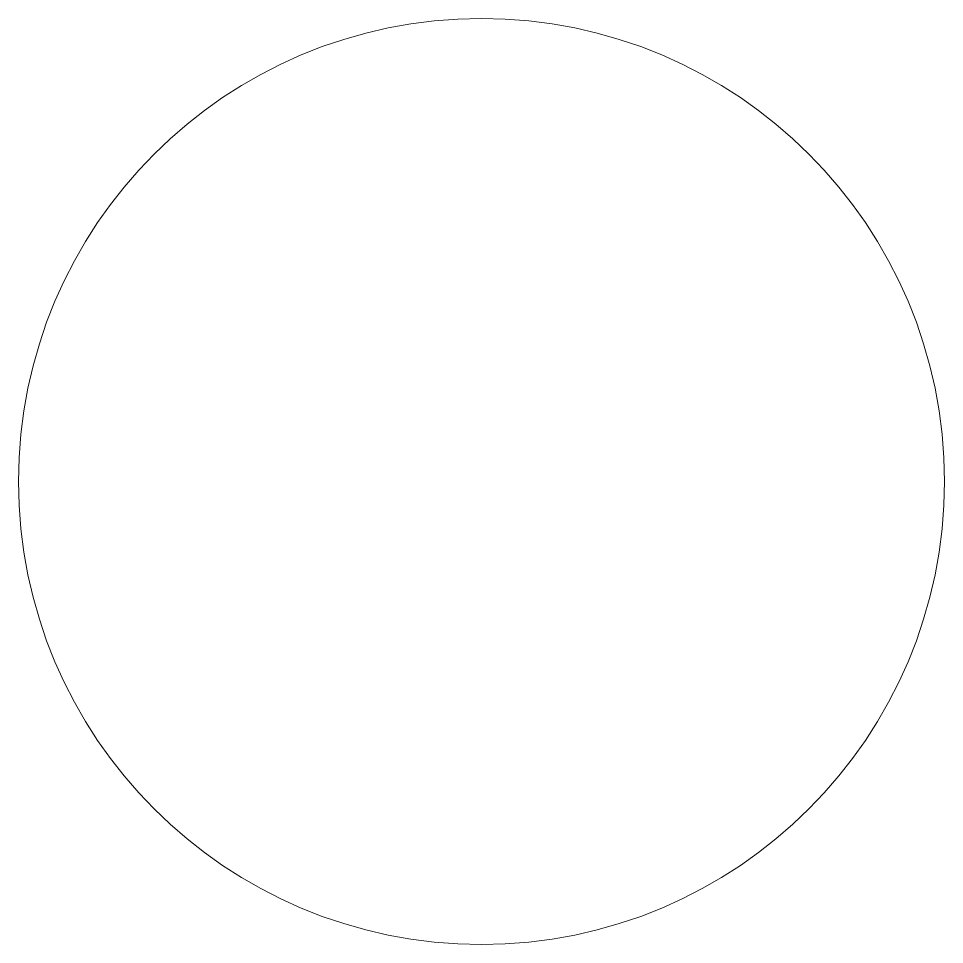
# Model space of a CAD drawing. Header units: millimetres. Extents: x -0.375 to 0.375, y -0.375 to 0.375.
import ezdxf

# ---------------------------------------------------------------- set-up
doc = ezdxf.new("R2010")
doc.units = ezdxf.units.MM
doc.linetypes.add('K5LT32768', pattern=[0])

msp = doc.modelspace()

# ---------------------------------------------------------------- linework, layer by layer
at = {"color": 7, "linetype": 'K5LT32768', "lineweight": 18}
msp.add_circle((0, 0), 0.375, dxfattribs=at)

doc.saveas('drawing.dxf')
